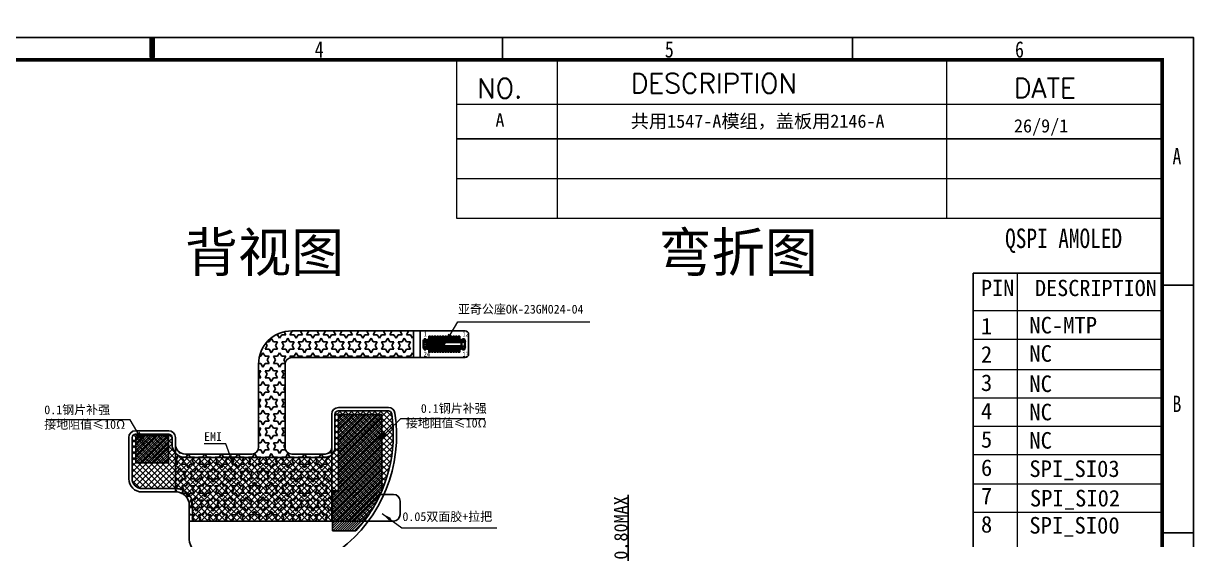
# Model space of a CAD drawing. Header units: inches. Extents: x 1586 to 1904, y -864 to -636.
# Drawn here: x 1726.4 to 1902.3, y -714 to -636.4 of the extents above; entities that cross this region are included whole.
import ezdxf

# ---------------------------------------------------------------- set-up
doc = ezdxf.new("R2010")
doc.units = ezdxf.units.IN
doc.header["$LTSCALE"] = 0.909449
doc.header["$MEASUREMENT"] = 0
doc.header["$PDMODE"] = 3
doc.header["$PDSIZE"] = 0.3125
doc.layers.get('0').update_dxf_attribs({"linetype": 'CONTINUOUS'})
doc.layers.get('Defpoints').update_dxf_attribs({"linetype": 'CONTINUOUS'})
for name, color, linetype in [('23GG_DXF_CONTINUOUS_LINE', 7, 'CONTINUOUS'), ('_OK-23GM024-DXF_CONTINUOUS_LINE', 7, 'CONTINUOUS'), ('DIM', 7, 'CONTINUOUS'), ('DIM（标注）', 3, 'CONTINUOUS'), ('FPC-143_DXF_CONTINUOUS_LINE', 7, 'CONTINUOUS'), ('图框', 7, 'CONTINUOUS'), ('标注', 3, 'CONTINUOUS')]:
    doc.layers.add(name, color=color, linetype=linetype)
doc.styles.add('Arial', font='txt.shx')
doc.styles.add('romans', font='romans.shx')
doc.styles.get("Standard").update_dxf_attribs({"font": 'txt', "width": 0.8})
doc.styles.add('TITLE', font='arial.ttf')
doc.styles.add('中文', font='')
doc.styles.add('宋', font='', dxfattribs={"height": 2})
doc.styles.add('宋体', font='', dxfattribs={"width": 0.8})
doc.styles.get('中文').set_extended_font_data('SimSun')
doc.styles.get('宋').set_extended_font_data('SimSun')
doc.styles.get('宋体').set_extended_font_data('SimSun')
doc.dimstyles.new('DIM', dxfattribs={"dimtxt": 3, "dimasz": 2, "dimexe": 0.5, "dimexo": 0.5, "dimgap": 0.2, "dimtad": 1, "dimdsep": 46, "dimtxsty": 'Arial', "dimcen": 0, "dimclrd": 3, "dimclre": 3, "dimadec": 0, "dimazin": 2, "dimtfac": 1, "dimtmove": 0, "dimatfit": 3, "dimfxl": 1, "dimtolj": 1, "dimtzin": 0, "dimlwd": 20, "dimlwe": 20, "dimarcsym": 0})
doc.dimstyles.new('DIMSTYLE_2$0', dxfattribs={"dimtxt": 1.2, "dimasz": 1.2, "dimexe": 0.18, "dimexo": 0.0625, "dimgap": 0.09, "dimtad": 1, "dimzin": 0, "dimdsep": 46, "dimtxsty": 'Standard', "dimblk": '_FILLED', "dimcen": 0.09, "dimclrd": 2, "dimclre": 2, "dimclrt": 2, "dimadec": 0, "dimazin": 0, "dimtp": 0.1, "dimtm": 0.1, "dimtfac": 1, "dimtmove": 0, "dimatfit": 3, "dimldrblk": '_FILLED', "dimfxl": 1, "dimtolj": 1, "dimtzin": 0, "dimarcsym": 0})
doc.dimstyles.new('ISO-25$7', dxfattribs={"dimscale": 0.5, "dimtxt": 2.5, "dimasz": 2, "dimexe": 1.25, "dimexo": 0.625, "dimtad": 0, "dimdsep": 46, "dimtxsty": 'TITLE', "dimcen": 2.5, "dimclrd": 7, "dimclre": 256, "dimclrt": 7, "dimadec": 0, "dimazin": 0, "dimtfac": 1, "dimtmove": 0, "dimatfit": 0, "dimfxl": 1, "dimlwd": 9, "dimlwe": 9, "dimarcsym": 0})
pattern_1 = [(45, (404.70532, -5.52058), (-0.176776695, 0.176776695), [])]

# ---------------------------------------------------------------- blocks, each defined once
blk = doc.blocks.new('ADFADFASD')
h = blk.add_hatch()
h.set_pattern_fill('ANSI37', color=2, scale=5, style=0)
edge = h.paths.add_edge_path()
edge.add_arc((1356.04, -692.74), 21.26, -37.4583, 8.6732, ccw=False)
edge.add_line((1372.92, -705.68), (1347.14, -705.68))
edge.add_line((1347.14, -705.68), (1347.14, -703.31))
edge.add_arc((1344.64, -703.31), 2.5, 0, 90)
edge.add_line((1344.64, -700.81), (1339.54, -700.81))
edge.add_arc((1339.54, -699.31), 1.5, 180, 270, ccw=False)
edge.add_line((1338.04, -699.31), (1338.04, -693.11))
edge.add_arc((1338.54, -693.11), 0.5, 90, 180, ccw=False)
edge.add_line((1338.54, -692.61), (1343.54, -692.61))
edge.add_arc((1343.54, -693.11), 0.5, 0, 90, ccw=False)
edge.add_line((1344.04, -693.11), (1344.04, -694.11))
edge.add_arc((1346.04, -694.11), 2, 180, 270)
edge.add_line((1346.04, -696.11), (1367.04, -696.11))
edge.add_arc((1367.04, -694.61), 1.5, 270, 360)
edge.add_line((1368.54, -694.61), (1368.54, -689.61))
edge.add_arc((1369.04, -689.61), 0.5, 90, 180, ccw=False)
edge.add_line((1369.04, -689.11), (1376.57, -689.11))
edge.add_arc((1376.57, -689.61), 0.5, 8.6732, 90, ccw=False)
at = {"color": 2, "linetype": 'Continuous'}
for p, q in [((1377.34, -701.68), (1375.34, -701.68)), ((1378.34, -702.68), (1378.34, -704.68)), ((1377.34, -705.68), (1372.92, -705.68))]:
    blk.add_line(p, q, dxfattribs=at)
blk.add_lwpolyline([(1377.06, -689.54, -0.20405), (1372.92, -705.68), (1347.14, -705.68), (1347.14, -703.31, 0.414214), (1344.64, -700.81), (1339.54, -700.81, -0.414214), (1338.04, -699.31), (1338.04, -693.11, -0.414214), (1338.54, -692.61), (1343.54, -692.61, -0.414214), (1344.04, -693.11), (1344.04, -694.11, 0.414214), (1346.04, -696.11), (1367.04, -696.11, 0.414214), (1368.54, -694.61), (1368.54, -689.61, -0.414214), (1369.04, -689.11), (1376.57, -689.11, -0.37054)], format="xyb", close=True, dxfattribs=at)
for centre, start, end in [((1377.34, -702.68), 0, 90), ((1377.34, -704.68), 270, 360)]:
    blk.add_arc(centre, 1, start, end, dxfattribs=at)
blk = doc.blocks.new('SDAFSD')
at = {"layer": '23GG_DXF_CONTINUOUS_LINE', "color": 7, "linetype": 'Continuous'}
for p, q in [((711.65, -564.71), (711.65, -564.61)), ((711.73, -564.61), (711.65, -564.61)), ((711.71, -564.71), (711.71, -564.61)), ((711.73, -565.01), (711.73, -564.51)), ((713.08, -564.51), (711.73, -564.51)), ((711.83, -564.41), (711.83, -565.01)), ((712.98, -564.41), (711.83, -564.41)), ((712.4, -564.41), (712.4, -567.56)), ((712.98, -565.01), (712.98, -564.41)), ((713.08, -564.51), (713.08, -565.01)), ((713.15, -564.61), (713.08, -564.61)), ((713.09, -564.61), (713.09, -564.71)), ((713.15, -564.61), (713.15, -564.71)), ((711.4, -565.3), (711.4, -565.43)), ((711.4, -565.3), (711.68, -565.3)), ((711.4, -565.43), (711.68, -565.43)), ((711.4, -565.7), (711.4, -565.83)), ((711.4, -565.7), (711.68, -565.7)), ((711.4, -565.83), (711.68, -565.83)), ((711.4, -566.1), (711.4, -566.23)), ((711.4, -566.1), (711.68, -566.1)), ((711.4, -566.23), (711.68, -566.23)), ((711.52, -565.3), (711.52, -565.43)), ((711.52, -565.7), (711.52, -565.83)), ((711.52, -566.1), (711.52, -566.23)), ((711.55, -565.3), (711.55, -565.43)), ((711.55, -565.7), (711.55, -565.83)), ((711.55, -566.1), (711.55, -566.23)), ((711.56, -565.3), (711.56, -565.43)), ((711.56, -565.7), (711.56, -565.83)), ((711.56, -566.1), (711.56, -566.23)), ((711.59, -565.3), (711.59, -565.43)), ((711.59, -565.7), (711.59, -565.83)), ((711.59, -566.1), (711.59, -566.23)), ((711.65, -564.71), (711.73, -564.71)), ((711.68, -565.01), (711.68, -570.11)), ((711.68, -565.01), (711.92, -565.01)), ((711.78, -565.01), (711.78, -570.11)), ((711.92, -565.01), (711.92, -570.11)), ((711.99, -570.21), (711.99, -564.91)), ((711.99, -564.91), (712.81, -564.91)), ((712.67, -565.01), (712.14, -565.01)), ((712.15, -570.11), (712.15, -565.01)), ((712.65, -570.11), (712.65, -565.01)), ((712.81, -564.91), (712.81, -570.21)), ((712.88, -570.11), (712.88, -565.01)), ((712.88, -565.01), (713.13, -565.01)), ((713.02, -565.01), (713.02, -570.11)), ((713.08, -564.71), (713.15, -564.71)), ((713.13, -565.01), (713.13, -570.11)), ((713.13, -565.3), (713.4, -565.3)), ((713.13, -565.43), (713.4, -565.43)), ((713.13, -565.7), (713.4, -565.7)), ((713.13, -565.83), (713.4, -565.83)), ((713.13, -566.1), (713.4, -566.1)), ((713.13, -566.23), (713.4, -566.23)), ((713.21, -565.43), (713.21, -565.3)), ((713.21, -565.7), (713.21, -565.83)), ((713.21, -566.23), (713.21, -566.1)), ((713.24, -565.3), (713.24, -565.43)), ((713.24, -565.7), (713.24, -565.83)), ((713.24, -566.1), (713.24, -566.23)), ((713.26, -565.3), (713.26, -565.43)), ((713.26, -565.7), (713.26, -565.83)), ((713.26, -566.1), (713.26, -566.23)), ((713.29, -565.3), (713.29, -565.43)), ((713.29, -565.7), (713.29, -565.83)), ((713.29, -566.1), (713.29, -566.23)), ((713.4, -565.3), (713.4, -565.43)), ((713.4, -565.7), (713.4, -565.83)), ((713.4, -566.1), (713.4, -566.23)), ((711.4, -566.5), (711.4, -566.63)), ((711.4, -566.5), (711.68, -566.5)), ((711.4, -566.63), (711.68, -566.63)), ((711.4, -566.9), (711.4, -567.03)), ((711.4, -566.9), (711.68, -566.9)), ((711.4, -567.03), (711.68, -567.03)), ((711.4, -567.3), (711.4, -567.43)), ((711.4, -567.3), (711.68, -567.3)), ((711.4, -567.43), (711.68, -567.43)), ((711.4, -567.7), (711.4, -567.83)), ((711.4, -567.7), (711.68, -567.7)), ((711.4, -567.83), (711.68, -567.83)), ((711.4, -568.1), (711.4, -568.23)), ((711.4, -568.1), (711.68, -568.1)), ((711.52, -566.5), (711.52, -566.63)), ((711.52, -566.9), (711.52, -567.03)), ((711.52, -567.3), (711.52, -567.43)), ((711.52, -567.7), (711.52, -567.83)), ((711.52, -568.1), (711.52, -568.23)), ((711.55, -566.5), (711.55, -566.63)), ((711.55, -566.9), (711.55, -567.03)), ((711.55, -567.3), (711.55, -567.43)), ((711.55, -567.7), (711.55, -567.83)), ((711.55, -568.1), (711.55, -568.23)), ((711.56, -566.5), (711.56, -566.63)), ((711.56, -566.9), (711.56, -567.03)), ((711.56, -567.3), (711.56, -567.43)), ((711.56, -567.7), (711.56, -567.83)), ((711.56, -568.1), (711.56, -568.23)), ((711.59, -566.5), (711.59, -566.63)), ((711.59, -566.9), (711.59, -567.03)), ((711.59, -567.3), (711.59, -567.43)), ((711.59, -567.7), (711.59, -567.83)), ((711.59, -568.1), (711.59, -568.23)), ((712.4, -567.56), (713.08, -567.56)), ((713.13, -566.5), (713.4, -566.5)), ((713.13, -566.63), (713.4, -566.63)), ((713.13, -566.9), (713.4, -566.9)), ((713.13, -567.03), (713.4, -567.03)), ((713.13, -567.3), (713.4, -567.3)), ((713.13, -567.43), (713.4, -567.43)), ((713.13, -567.7), (713.4, -567.7)), ((713.13, -567.83), (713.4, -567.83)), ((713.13, -568.1), (713.4, -568.1)), ((713.21, -566.63), (713.21, -566.5)), ((713.21, -567.03), (713.21, -566.9)), ((713.21, -567.43), (713.21, -567.3)), ((713.21, -567.83), (713.21, -567.7)), ((713.21, -568.23), (713.21, -568.1)), ((713.24, -566.5), (713.24, -566.63)), ((713.24, -566.9), (713.24, -567.03)), ((713.24, -567.3), (713.24, -567.43)), ((713.24, -567.7), (713.24, -567.83)), ((713.24, -568.1), (713.24, -568.23)), ((713.26, -566.5), (713.26, -566.63)), ((713.26, -566.9), (713.26, -567.03)), ((713.26, -567.3), (713.26, -567.43)), ((713.26, -567.7), (713.26, -567.83)), ((713.26, -568.1), (713.26, -568.23)), ((713.29, -566.5), (713.29, -566.63)), ((713.29, -566.9), (713.29, -567.03)), ((713.29, -567.3), (713.29, -567.43)), ((713.29, -567.7), (713.29, -567.83)), ((713.29, -568.1), (713.29, -568.23)), ((713.4, -566.5), (713.4, -566.63)), ((713.4, -566.9), (713.4, -567.03)), ((713.4, -567.3), (713.4, -567.43)), ((713.4, -567.7), (713.4, -567.83)), ((713.4, -568.1), (713.4, -568.23)), ((711.4, -568.23), (711.68, -568.23)), ((711.4, -568.5), (711.4, -568.63)), ((711.4, -568.5), (711.68, -568.5)), ((711.4, -568.63), (711.68, -568.63)), ((711.4, -568.9), (711.68, -568.9)), ((711.4, -568.9), (711.4, -569.03)), ((711.4, -569.03), (711.68, -569.03)), ((711.4, -569.3), (711.68, -569.3)), ((711.4, -569.3), (711.4, -569.43)), ((711.4, -569.43), (711.68, -569.43)), ((711.4, -569.7), (711.68, -569.7)), ((711.4, -569.83), (711.4, -569.7)), ((711.4, -569.83), (711.68, -569.83)), ((711.52, -568.5), (711.52, -568.63)), ((711.52, -568.9), (711.52, -569.03)), ((711.52, -569.3), (711.52, -569.43)), ((711.52, -569.83), (711.52, -569.7)), ((711.55, -568.5), (711.55, -568.63)), ((711.55, -568.9), (711.55, -569.03)), ((711.55, -569.3), (711.55, -569.43)), ((711.55, -569.83), (711.55, -569.7)), ((711.56, -568.5), (711.56, -568.63)), ((711.56, -568.9), (711.56, -569.03)), ((711.56, -569.3), (711.56, -569.43)), ((711.56, -569.83), (711.56, -569.7)), ((711.59, -568.5), (711.59, -568.63)), ((711.59, -568.9), (711.59, -569.03)), ((711.59, -569.3), (711.59, -569.43)), ((711.59, -569.7), (711.59, -569.83)), ((713.13, -568.23), (713.4, -568.23)), ((713.13, -568.5), (713.4, -568.5)), ((713.13, -568.63), (713.4, -568.63)), ((713.13, -568.9), (713.4, -568.9)), ((713.13, -569.03), (713.4, -569.03)), ((713.13, -569.3), (713.4, -569.3)), ((713.13, -569.43), (713.4, -569.43)), ((713.13, -569.7), (713.4, -569.7)), ((713.13, -569.83), (713.4, -569.83)), ((713.21, -568.63), (713.21, -568.5)), ((713.21, -569.03), (713.21, -568.9)), ((713.21, -569.43), (713.21, -569.3)), ((713.21, -569.83), (713.21, -569.7)), ((713.24, -568.5), (713.24, -568.63)), ((713.24, -568.9), (713.24, -569.03)), ((713.24, -569.3), (713.24, -569.43)), ((713.24, -569.7), (713.24, -569.83)), ((713.26, -568.5), (713.26, -568.63)), ((713.26, -568.9), (713.26, -569.03)), ((713.26, -569.3), (713.26, -569.43)), ((713.26, -569.7), (713.26, -569.83)), ((713.29, -568.5), (713.29, -568.63)), ((713.29, -568.9), (713.29, -569.03)), ((713.29, -569.3), (713.29, -569.43)), ((713.29, -569.7), (713.29, -569.83)), ((713.4, -568.5), (713.4, -568.63)), ((713.4, -568.9), (713.4, -569.03)), ((713.4, -569.3), (713.4, -569.43)), ((713.4, -569.7), (713.4, -569.83)), ((711.73, -570.41), (711.65, -570.41)), ((711.65, -570.51), (711.65, -570.41)), ((711.65, -570.51), (711.73, -570.51)), ((711.92, -570.11), (711.68, -570.11)), ((711.71, -570.51), (711.71, -570.41)), ((711.73, -570.61), (711.73, -570.11)), ((711.73, -570.61), (713.08, -570.61)), ((711.83, -570.11), (711.83, -570.71)), ((711.83, -570.71), (712.98, -570.71)), ((712.81, -570.21), (711.99, -570.21)), ((712.14, -570.11), (712.67, -570.11)), ((712.88, -570.11), (713.13, -570.11)), ((712.98, -570.71), (712.98, -570.11)), ((713.08, -570.11), (713.08, -570.61)), ((713.15, -570.41), (713.08, -570.41)), ((713.08, -570.51), (713.15, -570.51)), ((713.09, -570.41), (713.09, -570.51)), ((713.15, -570.41), (713.15, -570.51))]:
    blk.add_line(p, q, dxfattribs=at)
for centre, radius, start, end in [((711.83, -564.51), 0.1, 90, 180), ((712, -564.64), 0.25, 66.9261, 113.0739), ((712.8, -564.64), 0.25, 66.9261, 113.0739), ((712.98, -564.51), 0.1, 0, 90), ((711.83, -570.61), 0.1, 180, 270), ((712, -570.48), 0.25, 246.9261, 293.0739), ((712.8, -570.48), 0.25, 246.9261, 293.0739), ((712.98, -570.61), 0.1, 270, 0)]:
    blk.add_arc(centre, radius, start, end, dxfattribs=at)
for points, knots in [([(712.14, -565.01), (712.14, -565.01), (712.14, -565.01), (712.13, -565.01), (712.11, -565), (712.1, -564.99), (712.08, -564.98), (712.06, -564.96), (712.03, -564.94), (712.01, -564.93), (711.99, -564.91)], [0, 0, 0, 0, 0.031607, 0.070176, 0.166512, 0.283016, 0.41347, 0.55328, 0.699172, 1, 1, 1, 1]), ([(712.81, -564.91), (712.8, -564.93), (712.78, -564.94), (712.75, -564.96), (712.73, -564.98), (712.71, -564.99), (712.69, -565), (712.68, -565.01), (712.67, -565.01), (712.67, -565.01), (712.67, -565.01)], [0, 0, 0, 0, 0.300827, 0.44672, 0.58653, 0.716984, 0.833488, 0.929824, 0.968393, 1, 1, 1, 1]), ([(711.99, -570.21), (712.01, -570.2), (712.03, -570.19), (712.06, -570.17), (712.08, -570.15), (712.1, -570.14), (712.11, -570.13), (712.13, -570.12), (712.14, -570.12), (712.14, -570.11), (712.14, -570.11)], [0, 0, 0, 0, 0.300827, 0.44672, 0.58653, 0.716984, 0.833488, 0.929824, 0.968393, 1, 1, 1, 1]), ([(712.67, -570.11), (712.67, -570.11), (712.67, -570.12), (712.68, -570.12), (712.69, -570.13), (712.71, -570.14), (712.73, -570.15), (712.75, -570.17), (712.78, -570.19), (712.8, -570.2), (712.81, -570.21)], [0, 0, 0, 0, 0.031607, 0.070176, 0.166512, 0.283016, 0.41347, 0.55328, 0.699172, 1, 1, 1, 1])]:
    blk.add_open_spline(points, degree=3, knots=knots, dxfattribs=at)
at = {"layer": '_OK-23GM024-DXF_CONTINUOUS_LINE', "color": 150, "linetype": 'Continuous', "true_color": 0x3366ff}
for p, q in [((711.57, -564.8), (711.57, -564.52)), ((711.57, -564.52), (711.73, -564.52)), ((713.08, -564.52), (713.23, -564.52)), ((713.23, -564.52), (713.23, -564.8)), ((711.2, -565.48), (711.2, -565.25)), ((711.2, -565.25), (711.68, -565.25)), ((711.68, -565.48), (711.2, -565.48)), ((711.2, -565.88), (711.2, -565.65)), ((711.2, -565.65), (711.68, -565.65)), ((711.68, -565.88), (711.2, -565.88)), ((711.2, -566.28), (711.2, -566.05)), ((711.2, -566.05), (711.68, -566.05)), ((711.68, -566.28), (711.2, -566.28)), ((711.73, -564.8), (711.57, -564.8)), ((713.23, -564.8), (713.08, -564.8)), ((713.13, -565.25), (713.6, -565.25)), ((713.6, -565.48), (713.13, -565.48)), ((713.13, -565.65), (713.6, -565.65)), ((713.6, -565.88), (713.13, -565.88)), ((713.13, -566.05), (713.6, -566.05)), ((713.6, -566.28), (713.13, -566.28)), ((713.6, -565.25), (713.6, -565.48)), ((713.6, -565.65), (713.6, -565.88)), ((713.6, -566.05), (713.6, -566.28)), ((711.2, -566.68), (711.2, -566.45)), ((711.2, -566.45), (711.68, -566.45)), ((711.68, -566.68), (711.2, -566.68)), ((711.2, -567.08), (711.2, -566.85)), ((711.2, -566.85), (711.68, -566.85)), ((711.68, -567.08), (711.2, -567.08)), ((711.2, -567.48), (711.2, -567.25)), ((711.2, -567.25), (711.68, -567.25)), ((711.68, -567.48), (711.2, -567.48)), ((711.2, -567.88), (711.2, -567.65)), ((711.2, -567.65), (711.68, -567.65)), ((711.68, -567.88), (711.2, -567.88)), ((711.2, -568.28), (711.2, -568.05)), ((711.2, -568.05), (711.68, -568.05)), ((713.13, -566.45), (713.6, -566.45)), ((713.6, -566.68), (713.13, -566.68)), ((713.13, -566.85), (713.6, -566.85)), ((713.6, -567.08), (713.13, -567.08)), ((713.13, -567.25), (713.6, -567.25)), ((713.6, -567.48), (713.13, -567.48)), ((713.13, -567.65), (713.6, -567.65)), ((713.6, -567.88), (713.13, -567.88)), ((713.13, -568.05), (713.6, -568.05)), ((713.6, -566.45), (713.6, -566.68)), ((713.6, -566.85), (713.6, -567.08)), ((713.6, -567.25), (713.6, -567.48)), ((713.6, -567.65), (713.6, -567.88)), ((713.6, -568.05), (713.6, -568.28)), ((711.68, -568.28), (711.2, -568.28)), ((711.2, -568.68), (711.2, -568.45)), ((711.2, -568.45), (711.68, -568.45)), ((711.68, -568.68), (711.2, -568.68)), ((711.2, -569.08), (711.2, -568.85)), ((711.2, -568.85), (711.68, -568.85)), ((711.68, -569.08), (711.2, -569.08)), ((711.2, -569.25), (711.68, -569.25)), ((711.2, -569.48), (711.2, -569.25)), ((711.68, -569.48), (711.2, -569.48)), ((711.2, -569.65), (711.68, -569.65)), ((711.2, -569.88), (711.2, -569.65)), ((711.68, -569.88), (711.2, -569.88)), ((713.6, -568.28), (713.13, -568.28)), ((713.13, -568.45), (713.6, -568.45)), ((713.6, -568.68), (713.13, -568.68)), ((713.13, -568.85), (713.6, -568.85)), ((713.6, -569.08), (713.13, -569.08)), ((713.13, -569.25), (713.6, -569.25)), ((713.6, -569.48), (713.13, -569.48)), ((713.13, -569.65), (713.6, -569.65)), ((713.6, -569.88), (713.13, -569.88)), ((713.6, -568.45), (713.6, -568.68)), ((713.6, -568.85), (713.6, -569.08)), ((713.6, -569.25), (713.6, -569.48)), ((713.6, -569.65), (713.6, -569.88)), ((711.57, -570.32), (711.73, -570.32)), ((711.57, -570.6), (711.57, -570.32)), ((711.73, -570.6), (711.57, -570.6)), ((713.08, -570.32), (713.23, -570.32)), ((713.23, -570.6), (713.08, -570.6)), ((713.23, -570.32), (713.23, -570.6))]:
    blk.add_line(p, q, dxfattribs=at)
at = {"layer": 'FPC-143_DXF_CONTINUOUS_LINE', "color": 4, "linetype": 'Continuous'}
for p, q in [((711.57, -564.52), (712.1, -564.52)), ((711.57, -564.8), (711.57, -564.52)), ((711.57, -564.52), (712.1, -564.52)), ((711.57, -564.8), (711.57, -564.52)), ((712.1, -564.52), (712.1, -564.8)), ((712.1, -564.52), (712.1, -564.8)), ((712.7, -564.52), (713.23, -564.52)), ((712.7, -564.8), (712.7, -564.52)), ((712.7, -564.52), (713.23, -564.52)), ((712.7, -564.8), (712.7, -564.52)), ((713.23, -564.52), (713.23, -564.8)), ((713.23, -564.52), (713.23, -564.8)), ((711.2, -565.25), (711.85, -565.25)), ((711.2, -565.48), (711.2, -565.25)), ((711.85, -565.48), (711.2, -565.48)), ((712.1, -564.8), (711.57, -564.8)), ((712.1, -564.8), (711.57, -564.8)), ((711.85, -565.25), (711.85, -565.48)), ((713.23, -564.8), (712.7, -564.8)), ((713.23, -564.8), (712.7, -564.8)), ((712.95, -565.25), (713.6, -565.25)), ((712.95, -565.48), (712.95, -565.25)), ((712.95, -565.25), (713.6, -565.25)), ((712.95, -565.48), (712.95, -565.25)), ((713.6, -565.48), (712.95, -565.48)), ((713.6, -565.48), (712.95, -565.48)), ((712.95, -565.65), (713.6, -565.65)), ((712.95, -565.88), (712.95, -565.65)), ((712.95, -565.65), (713.6, -565.65)), ((712.95, -565.88), (712.95, -565.65)), ((713.6, -565.88), (712.95, -565.88)), ((713.6, -565.88), (712.95, -565.88)), ((713.6, -565.25), (713.6, -565.48)), ((713.6, -565.25), (713.6, -565.48)), ((713.6, -565.65), (713.6, -565.88)), ((713.6, -565.65), (713.6, -565.88)), ((711.2, -569.65), (711.85, -569.65)), ((711.2, -569.88), (711.2, -569.65)), ((711.2, -569.65), (711.85, -569.65)), ((711.2, -569.88), (711.2, -569.65)), ((711.85, -569.88), (711.2, -569.88)), ((711.85, -569.88), (711.2, -569.88)), ((711.85, -569.65), (711.85, -569.88)), ((711.85, -569.65), (711.85, -569.88)), ((712.95, -569.65), (713.6, -569.65)), ((712.95, -569.88), (712.95, -569.65)), ((712.95, -569.65), (713.6, -569.65)), ((712.95, -569.88), (712.95, -569.65)), ((713.6, -569.88), (712.95, -569.88)), ((713.6, -569.88), (712.95, -569.88)), ((713.6, -569.65), (713.6, -569.88)), ((713.6, -569.65), (713.6, -569.88)), ((711.57, -570.32), (712.1, -570.32)), ((711.57, -570.6), (711.57, -570.32)), ((711.57, -570.32), (712.1, -570.32)), ((711.57, -570.6), (711.57, -570.32)), ((712.1, -570.6), (711.57, -570.6)), ((712.1, -570.6), (711.57, -570.6)), ((712.1, -570.32), (712.1, -570.6)), ((712.1, -570.32), (712.1, -570.6)), ((712.7, -570.32), (713.23, -570.32)), ((712.7, -570.6), (712.7, -570.32)), ((712.7, -570.32), (713.23, -570.32)), ((712.7, -570.6), (712.7, -570.32)), ((713.23, -570.6), (712.7, -570.6)), ((713.23, -570.6), (712.7, -570.6)), ((713.23, -570.32), (713.23, -570.6)), ((713.23, -570.32), (713.23, -570.6))]:
    blk.add_line(p, q, dxfattribs=at)
blk = doc.blocks.new('_FILLED')
at = {"color": 0, "linetype": 'ByBlock'}
blk.add_solid([(0, 0), (-1, 0.214), (-1, -0.214)], dxfattribs=at)
blk = doc.blocks.new('*D215')
at = {"layer": 'Defpoints', "color": 0}
for p in [(1829.67, -722.23), (1817.31, -723.03), (1829.17, -723.03)]:
    blk.add_point(p, dxfattribs=at)
at = {"layer": 'DIM（标注）', "linetype": 'ByBlock', "lineweight": -2}
for p, q in [((1817.31, -719.73), (1817.31, -707.24)), ((1829.61, -722.23), (1817.13, -722.23)), ((1817.31, -723.03), (1817.31, -722.23)), ((1829.11, -723.03), (1817.13, -723.03)), ((1817.31, -725.53), (1817.31, -728.03))]:
    blk.add_line(p, q, dxfattribs=at)
at = {"layer": 'DIM（标注）', "lineweight": -2, "xscale": 2.5, "yscale": 2.5, "zscale": 2.5}
for p, rotation in [((1817.31, -722.23), 270), ((1817.31, -723.03), 90)]:
    blk.add_blockref('_FILLED', p, dxfattribs=dict(at, rotation=rotation))
at = {"layer": 'DIM（标注）', "insert": (1816.22, -712.24), "char_height": 2, "attachment_point": 5, "rotation": 90, "style": '宋'}
blk.add_mtext('\\A1;0.80MAX', dxfattribs=at)

msp = doc.modelspace()

# ---------------------------------------------------------------- hatches: boundary and pattern name
h = msp.add_hatch()
h.set_pattern_fill('STARS', color=5, scale=5, style=0)
h.set_pattern_definition([(180, (2977.1053, -5.5206), (0, 1.08253175), [0.625, -0.625]), (120, (2977.1053, -5.5206), (0.9375, 0.5412659), [0.625, -0.625]), (60, (2976.7928, -4.9793), (0.9375, -0.5412659), [0.625, -0.625])])
h.paths.add_polyline_path([(1761.748, -700.132, -0.4142136), (1760.748, -701.132), (1750.748, -701.132, -0.4142136), (1749.248, -699.632), (1749.248, -706.83), (1749.348, -706.83, -0.4142136), (1751.348, -708.83), (1751.348, -711.196), (1772.748, -711.196), (1772.748, -700.132, -0.4142136), (1771.748, -701.132), (1766.748, -701.132, -0.4142136), (1765.748, -700.132), (1765.748, -687.613, -0.4142136), (1766.748, -686.613), (1785.029, -686.613), (1785.029, -682.613), (1766.748, -682.613, 0.4142136), (1761.748, -687.613)])
h = msp.add_hatch()
h.set_pattern_fill('ANSI31', color=256, scale=2, style=0)
h.set_pattern_definition(pattern_1)
h.paths.add_polyline_path([(1773.784, -706.663), (1772.895, -706.663), (1772.895, -712.663), (1776.395, -712.663, 0.0846585), (1780.284, -706.663), (1780.284, -695.163), (1773.784, -695.163)])
h.paths.add_polyline_path([(1783.007, -693.282), (1796.372, -693.282), (1796.372, -698.111), (1783.007, -698.111)], flags=9)
h = msp.add_hatch()
h.set_pattern_fill('ANSI31', color=256, scale=2, style=0)
h.set_pattern_definition(pattern_1)
h.paths.add_polyline_path([(1743.298, -698.331), (1748.198, -698.331), (1748.198, -702.449), (1743.298, -702.449)])

# ---------------------------------------------------------------- linework, layer by layer
for p, q in [((1798.407, -641.862), (1798.407, -638.516)), ((1851.047, -641.862), (1851.047, -638.516)), ((1902.315, -675.736), (1897.598, -675.736)), ((1772.895, -711.196), (1751.348, -711.196)), ((1902.315, -712.957), (1897.598, -712.957))]:
    msp.add_line(p, q)
at = {"color": 30, "linetype": 'Continuous'}
for p, q in [((1792.829, -682.613), (1766.748, -682.613)), ((1785.029, -682.613), (1785.029, -686.613)), ((1786.029, -682.613), (1786.029, -686.613)), ((1793.329, -686.113), (1793.329, -683.113)), ((1761.748, -700.132), (1761.748, -687.613)), ((1765.748, -687.613), (1765.748, -700.132)), ((1766.748, -686.613), (1792.829, -686.613)), ((1781.276, -694.132), (1773.748, -694.132)), ((1772.748, -695.132), (1772.748, -711.196)), ((1742.248, -698.63), (1742.248, -704.83)), ((1749.248, -706.83), (1749.248, -698.63)), ((1750.748, -701.132), (1760.748, -701.132)), ((1766.748, -701.132), (1771.748, -701.132)), ((1749.348, -706.83), (1744.248, -706.83)), ((1751.348, -713.988), (1751.348, -708.83))]:
    msp.add_line(p, q, dxfattribs=at)
at = {"color": 7, "linetype": 'Continuous'}
for p, q in [((1773.784, -706.663), (1773.784, -695.163)), ((1773.784, -695.163), (1780.284, -695.163)), ((1780.284, -695.163), (1780.284, -706.663)), ((1772.895, -706.663), (1772.895, -712.663)), ((1773.784, -706.663), (1772.895, -706.663)), ((1772.895, -712.663), (1776.395, -712.663))]:
    msp.add_line(p, q, dxfattribs=at)
at = {"color": 30}
msp.add_line((1743.248, -697.63), (1748.248, -697.63), dxfattribs=at)
msp.add_lwpolyline([(1745.767, -641.862, 0, 4.254, 0), (1745.767, -640.083, 0.851, 0.851, 0), (1745.767, -638.516, 0.851, 0.851, 0)], format="xyseb")
msp.add_lwpolyline([(1587.847, -638.516), (1902.315, -638.516), (1902.315, -861.543), (1587.847, -861.543), (1587.847, -638.516)])
at = {"color": 7, "linetype": 'Continuous', "const_width": 0.541}
msp.add_lwpolyline([(1592.564, -858.198), (1897.598, -858.198), (1897.598, -641.862), (1592.564, -641.862)], close=True, dxfattribs=at)
at = {"lineweight": 9}
for points in [[(1791.522, -641.862), (1791.522, -659.704), (1897.598, -659.704)], [(1806.663, -641.862), (1806.663, -659.704)], [(1865.148, -641.862), (1865.148, -659.704)], [(1791.522, -647.809), (1791.522, -665.651), (1897.598, -665.651)], [(1791.522, -648.527), (1897.598, -648.527)], [(1806.663, -647.809), (1806.663, -665.651)], [(1865.148, -647.809), (1865.148, -665.651)]]:
    msp.add_lwpolyline(points, dxfattribs=at)
msp.add_lwpolyline([(1897.598, -653.756), (1791.522, -653.756)], close=True, dxfattribs=at)
msp.add_lwpolyline([(1897.598, -653.756), (1791.522, -653.756)], close=True, dxfattribs=at)
at = {"color": 0, "lineweight": 0}
msp.add_lwpolyline([(1875.807, -673.938), (1875.807, -783.39)], dxfattribs=at)
at = {"color": 0, "linetype": 'Continuous', "lineweight": 0}
for points in [[(1897.598, -679.616), (1869.192, -679.616)], [(1869.192, -683.872), (1897.598, -683.872)], [(1869.192, -688.423), (1897.598, -688.423)], [(1869.192, -692.679), (1897.598, -692.679)], [(1869.192, -696.936), (1897.598, -696.936)], [(1869.192, -701.193), (1897.598, -701.193)], [(1869.192, -705.596), (1897.598, -705.596)], [(1869.192, -709.853), (1897.598, -709.853)]]:
    msp.add_lwpolyline(points, dxfattribs=at)
msp.add_lwpolyline([(1743.298, -698.331), (1748.198, -698.331), (1748.198, -702.449), (1743.298, -702.449)], close=True)
at = {"color": 30, "linetype": 'Continuous'}
for centre, radius, start, end in [((1766.748, -687.613), 5, 90, 180), ((1792.829, -683.113), 0.5, 0, 90), ((1766.748, -687.613), 1, 90, 180), ((1792.829, -686.113), 0.5, 270, 0), ((1773.748, -695.132), 1, 90, 180), ((1781.276, -695.132), 1, 8.6732, 90), ((1760.748, -698.263), 21.765, 307.2873, 8.6732), ((1750.748, -699.632), 1.5, 180, 270), ((1760.748, -700.132), 1, 270, 0), ((1766.748, -700.132), 1, 180, 270), ((1771.748, -700.132), 1, 270, 0), ((1744.248, -704.83), 2, 180, 270), ((1749.348, -708.83), 2, 360, 90), ((1753.348, -713.988), 2, 180, 270)]:
    msp.add_arc(centre, radius, start, end, dxfattribs=at)
at = {"color": 30}
for centre, start, end in [((1743.248, -698.63), 90, 180), ((1748.248, -698.63), 0, 90)]:
    msp.add_arc(centre, 1, start, end, dxfattribs=at)
at = {"color": 7, "linetype": 'Continuous'}
msp.add_arc((1760.748, -698.263), 21.265, 317.37669, 336.73284, dxfattribs=at)
at = {"layer": '标注', "color": 0}
msp.add_lwpolyline([(1897.598, -673.938), (1897.598, -783.39), (1869.192, -783.39), (1869.192, -673.938)], close=True, dxfattribs=at)

# ---------------------------------------------------------------- block references
at = {"rotation": 90}
msp.add_blockref('SDAFSD', (1222.114, -1397.017), dxfattribs=at)
msp.add_blockref('ADFADFASD', (404.705, -5.521))

# ---------------------------------------------------------------- texts
at = {"lineweight": 9, "style": 'romans'}
for s, p in [('NO.', (1794.639, -647.609)), ('DESCRIPTION', (1817.711, -646.855)), ('DATE', (1875.312, -647.56))]:
    msp.add_text(s, height=2.9261, dxfattribs=at).set_placement(p)
at = {"color": 1, "lineweight": 9, "style": '宋'}
for s, p in [('A', (1797.362, -651.931)), ('共用1547-A模组，盖板用2146-A', (1817.711, -652.084)), ('26/9/1', (1875.312, -652.789))]:
    msp.add_text(s, height=2, dxfattribs=at).set_placement(p)
at = {"color": 0, "linetype": 'Continuous', "lineweight": 0, "style": '宋体'}
for s, height, p in [('PIN', 2.4468, (1870.357, -677.385)), ('DESCRIPTION', 2.44675, (1878.482, -677.385)), ('1', 2.495, (1870.348, -683.139)), ('2', 2.495, (1870.348, -687.395)), ('NC', 2.4953, (1877.623, -687.256)), ('3', 2.495, (1870.348, -691.652)), ('NC', 2.4953, (1877.623, -691.806)), ('4', 2.495, (1870.348, -695.909)), ('NC', 2.4953, (1877.623, -696.063)), ('5', 2.495, (1870.348, -700.165)), ('NC', 2.4953, (1877.623, -700.319)), ('6', 2.495, (1870.348, -704.422)), ('SPI_SI03', 2.4953, (1877.623, -704.576)), ('7', 2.495, (1870.348, -708.679)), ('SPI_SI02', 2.4953, (1877.703, -709.012)), ('8', 2.495, (1870.348, -712.935))]:
    msp.add_text(s, height=height, dxfattribs=at).set_placement(p)
at = {"color": 2, "linetype": 'Continuous', "lineweight": 0, "style": '宋体'}
msp.add_text('NC-MTP', height=2.4953, dxfattribs=at).set_placement((1877.623, -682.999))
at = {"color": 1, "linetype": 'Continuous', "lineweight": 0, "style": '宋体'}
msp.add_text('SPI_SI00       ', height=2.4953, dxfattribs=at).set_placement((1877.623, -713.089))
at = {"char_height": 2.453, "attachment_point": 1}
for s, insert, width in [('4', (1770.195, -639.071), 1.97945), ('5', (1822.835, -639.071), 2.052), ('6', (1875.475, -639.071), 5.04438), ('A', (1899.142, -655.135), 13.40562), ('B', (1899.142, -692.355), 9.76683)]:
    msp.add_mtext(s, dxfattribs=dict(at, insert=insert, width=width))
at = {"char_height": 0.736, "width": 1.25029, "attachment_point": 1, "style": '宋体'}
for s, insert in [('1', (1786.578, -682.705)), ('12', (1792.412, -682.705)), ('24', (1786.578, -685.738)), ('13', (1792.412, -685.738))]:
    msp.add_mtext(s, dxfattribs=dict(at, insert=insert))
at = {"layer": 'DIM', "color": 7, "char_height": 5.8545, "width": 213.45021, "attachment_point": 1, "style": '中文'}
for s, insert in [('背视图', (1750.676, -667.87)), ('弯折图', (1821.875, -667.87))]:
    msp.add_mtext(s, dxfattribs=dict(at, insert=insert))
at = {"layer": 'DIM（标注）', "char_height": 1.32, "width": 29.23206, "style": '宋'}
for s, insert, attachment_point in [('亚奇公座{\\C3;OK-23GM024-04}', (1791.734, -678.691), 1), ('{\\C3;0.1钢片补强\\P接地阻值≤10Ω}', (1729.541, -693.814), 1), ('{\\C3;0.1钢片补强\\P接地阻值≤10Ω}', (1796.042, -693.612), 3), ('{\\C3;0.05双面胶+拉把}', (1783.385, -709.876), 1)]:
    msp.add_mtext(s, dxfattribs=dict(at, insert=insert, attachment_point=attachment_point))
at = {"layer": 'DIM（标注）', "insert": (1753.563, -697.845, 0), "char_height": 1.32, "width": 29.23206, "attachment_point": 1, "line_spacing_factor": 0.9, "style": '宋'}
msp.add_mtext('{\\C3;EMI}', dxfattribs=at)
at = {"layer": '图框', "color": 7, "linetype": 'ByBlock', "lineweight": 0, "insert": (1873.985, -667.228), "char_height": 2.93686, "width": 62.37074, "attachment_point": 1}
msp.add_mtext('{\\fSimSun|b0|i0|c134|p2;\\C1;QSPI AMOLED}', dxfattribs=at)

# ---------------------------------------------------------------- dimensions: what is measured, and where the dimension line sits
at = {"layer": 'DIM（标注）', "color": 3}
dim = msp.add_linear_dim(base=(1817.314, -723.032), p1=(1829.674, -722.232), p2=(1829.171, -723.032), angle=90, text='<>MAX', dimstyle='DIMSTYLE_2$0', override={"dimtxt": 2.5, "dimasz": 2.5, "dimtxsty": '宋', "dimclrd": 256, "dimclre": 256, "dimclrt": 256, "dimarcsym": 1}, dxfattribs=at)
dim.commit()
dim.dimension.update_dxf_attribs({"geometry": '*D215', "text_midpoint": (1817.314, -712.237), "dimtype": 160})

# ---------------------------------------------------------------- leaders
for points in [[(1757.984, -702.768), (1756.812, -699.613), (1753.563, -699.613)], [(1780.327, -710.063), (1783.28, -712.207), (1797.57, -712.208)]]:
    msp.add_leader(points, dimstyle='ISO-25$7', override={"dimasz": 3, "dimclrd": 3})
at = {"layer": 'DIM', "linetype": 'ByBlock', "lineweight": -2}
for points in [[(1789.552, -684.915), (1791.69, -681.238), (1811.555, -681.238)], [(1744.599, -699.664), (1742.461, -695.987), (1729.828, -695.987)], [(1779.362, -699.462), (1783.123, -695.785), (1795.755, -695.785)]]:
    msp.add_leader(points, dimstyle='DIM', override={"dimfxl": 0.8, "dimarcsym": 1}, dxfattribs=at)

doc.saveas('drawing.dxf')
